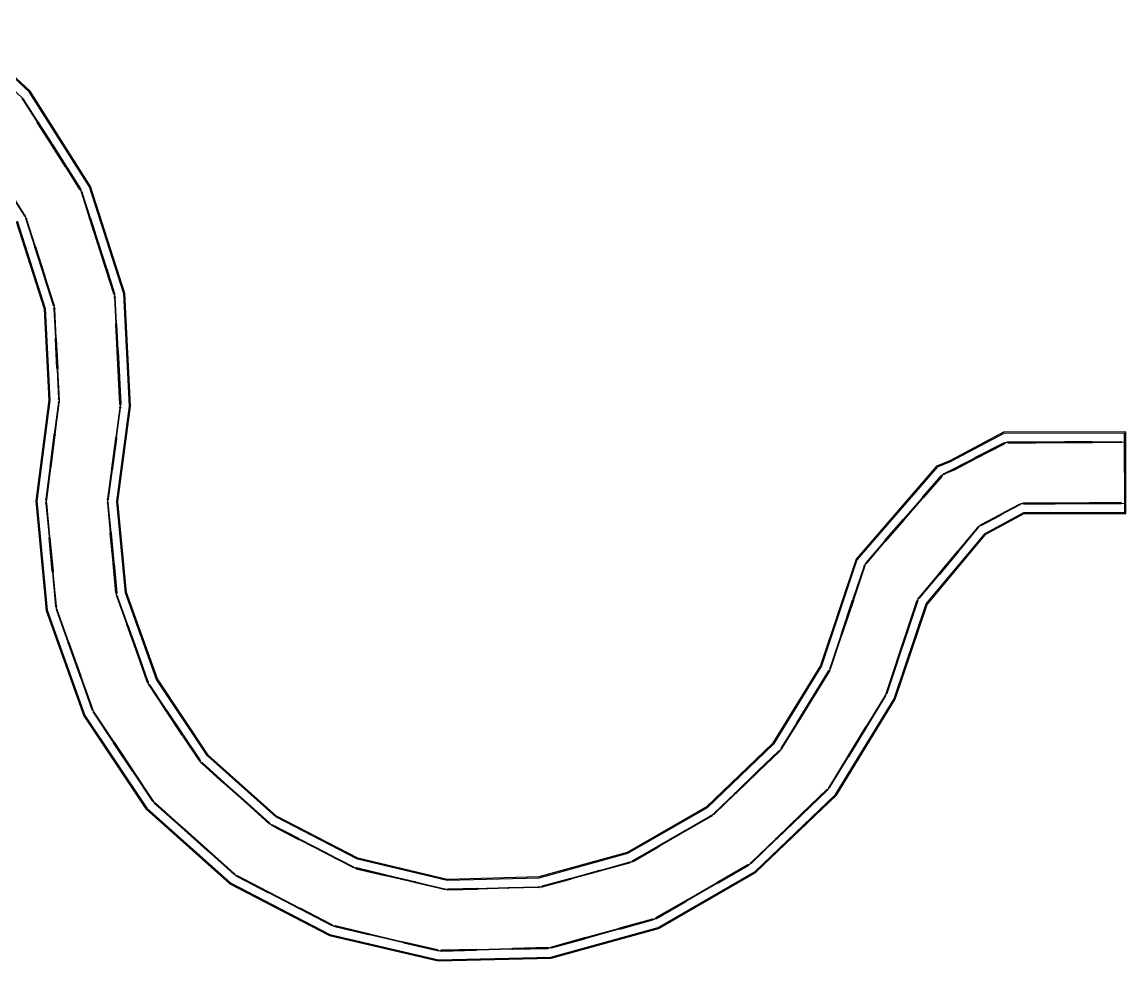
# Model space of a CAD drawing. Header units: millimetres. Extents: x -2430464 to 225692, y -180 to 1805330.
# Drawn here: x -1517198 to -1462991, y 631449 to 677571 of the extents above; entities that cross this region are included whole.
import ezdxf

# ---------------------------------------------------------------- set-up
doc = ezdxf.new("R2010")
doc.units = ezdxf.units.MM
doc.header["$LTSCALE"] = 1000
doc.layers.add('W-PLASTIC_RAILINGS塑木栏杆', color=6, linetype='CONTINUOUS')
doc.layers.add('W-STEEL_FRAME钢架', color=3, linetype='CONTINUOUS')

msp = doc.modelspace()

# ---------------------------------------------------------------- linework, layer by layer
at = {"layer": 'W-PLASTIC_RAILINGS塑木栏杆', "color": 4}
msp.add_lwpolyline([(-1519501.64, 671900.59), (-1517024.47, 667989.72), (-1515617.15, 663579.62), (-1515383.86, 658975.94), (-1516018.33, 654027.45), (-1515522.54, 648778.12), (-1513711.83, 643711.46), (-1510733.05, 639249.56), (-1506714.25, 635655.2), (-1501927.09, 633176.81), (-1496708.69, 631950.54), (-1491295.45, 632086), (-1486135.82, 633508.38), (-1481459.99, 636204.44), (-1477601.93, 639907.2), (-1474774.11, 644516.08), (-1473203.46, 649213.43), (-1470193.55, 652806.99), (-1468117.35, 653921.89), (-1463045.29, 653934.96), (-1463053.02, 656934.95), (-1468875.45, 656919.95), (-1471430.6, 655554.28), (-1471991.96, 655332.09), (-1475802.12, 650932.45), (-1477532.97, 645756.04), (-1479949.58, 641816.82), (-1483286.43, 638614.29), (-1487292.75, 636304.24), (-1491751.35, 635075.11), (-1496375.92, 634954.97), (-1500877.62, 636022.7), (-1504984.7, 638149.01), (-1508433.37, 641233.44), (-1511001.41, 645080.11), (-1512557.62, 649434.64), (-1512991.99, 654033.7), (-1512367.01, 658718.67), (-1512646.54, 664138.64), (-1514291.18, 669280.85), (-1517191.41, 673849.88), (-1520807.04, 677199.37)], dxfattribs=at)
at = {"layer": 'W-PLASTIC_RAILINGS塑木栏杆'}
for points in [[(-1517154.71, 673754.74), (-1516476.51, 672686.31), (-1516442.74, 672707.74), (-1517120.93, 673776.17)], [(-1515771.52, 671575.66), (-1516449.72, 672644.09), (-1516415.94, 672665.53), (-1515737.75, 671597.1)], [(-1515065.99, 670464.18), (-1515744.72, 671533.45), (-1515710.95, 671554.89), (-1515032.22, 670485.61)], [(-1514361, 669353.53), (-1515039.2, 670421.96), (-1515005.43, 670443.4), (-1514327.23, 669374.97)], [(-1517866.69, 669282.02), (-1517094.55, 668062.98), (-1517060.76, 668084.39), (-1517832.9, 669303.42)], [(-1514279.77, 669179.51), (-1513895.48, 667977.97), (-1513857.38, 667990.16), (-1514241.67, 669191.7)], [(-1517013.12, 667888.38), (-1516574.14, 666512.72), (-1516536.03, 666524.88), (-1516975.02, 667900.54)], [(-1513495.65, 666727.85), (-1513880.24, 667930.35), (-1513842.15, 667942.53), (-1513457.55, 666740.04)], [(-1516120.25, 665090.39), (-1516558.93, 666465.09), (-1516520.83, 666477.25), (-1516082.14, 665102.55)], [(-1513095.52, 665476.78), (-1513480.42, 666680.23), (-1513442.32, 666692.41), (-1513057.42, 665488.97)], [(-1512695.69, 664226.66), (-1513080.29, 665429.16), (-1513042.19, 665441.34), (-1512657.59, 664238.85)], [(-1516105.05, 665042.75), (-1515666.36, 663668.05), (-1515628.26, 663680.21), (-1516066.94, 665054.91)], [(-1512661.36, 664037.74), (-1512595.97, 662769.92), (-1512556.03, 662771.98), (-1512621.41, 664039.8)], [(-1515632.06, 663478.73), (-1515559.39, 662044.57), (-1515519.44, 662046.6), (-1515592.12, 663480.76)], [(-1512528.01, 661452.17), (-1512593.4, 662719.99), (-1512553.45, 662722.05), (-1512488.07, 661454.23)], [(-1515484.13, 660559.48), (-1515556.86, 661994.64), (-1515516.91, 661996.66), (-1515444.18, 660561.5)], [(-1512460, 660133.43), (-1512525.44, 661402.24), (-1512485.49, 661404.3), (-1512420.05, 660135.49)], [(-1515481.6, 660509.54), (-1515408.88, 659074.38), (-1515368.93, 659076.41), (-1515441.65, 660511.57)], [(-1512392.04, 658815.68), (-1512457.42, 660083.49), (-1512417.48, 660085.55), (-1512352.09, 658817.74)], [(-1515416.42, 658879.3), (-1515615.32, 657328), (-1515575.64, 657322.91), (-1515376.74, 658874.21)], [(-1512400.06, 658622.2), (-1512594.44, 657165.11), (-1512554.79, 657159.82), (-1512360.41, 658616.91)], [(-1515820.45, 655728.1), (-1515621.67, 657278.41), (-1515582, 657273.32), (-1515780.77, 655723.01)], [(-1512795.43, 655658.45), (-1512601.05, 657115.54), (-1512561.4, 657110.26), (-1512755.78, 655653.16)], [(-1468971.59, 656893.41), (-1470419.49, 656155.71), (-1470401.33, 656120.07), (-1468953.43, 656857.77)], [(-1468775.42, 656899.93), (-1467431.92, 656902.44), (-1467431.99, 656942.44), (-1468775.49, 656939.93)], [(-1466038.39, 656907.24), (-1467381.89, 656902.58), (-1467382.03, 656942.58), (-1466038.53, 656947.24)], [(-1465988.43, 656907.37), (-1464644.93, 656909.88), (-1464645, 656949.88), (-1465988.5, 656947.37)], [(-1463251.41, 656914.67), (-1464594.9, 656910.02), (-1464595.04, 656950.02), (-1463251.54, 656954.67)], [(-1471911.94, 655395.31), (-1470464.04, 656133.01), (-1470445.88, 656097.37), (-1471893.78, 655359.67)], [(-1515826.81, 655678.5), (-1516025.58, 654128.19), (-1515985.9, 654123.11), (-1515787.13, 655673.42)], [(-1512802.04, 655608.89), (-1512996.42, 654151.8), (-1512956.77, 654146.51), (-1512762.39, 655603.6)], [(-1472035.86, 655250.85), (-1472932.73, 654215.22), (-1472962.97, 654241.41), (-1472066.1, 655277.04)], [(-1516028.84, 653926.01), (-1515873.03, 652276.35), (-1515833.21, 652280.11), (-1515989.02, 653929.77)], [(-1513002.54, 653932.29), (-1512868.91, 652498), (-1512829.08, 652501.71), (-1512962.71, 653936)], [(-1473862.33, 653141.8), (-1472965.46, 654177.43), (-1472995.7, 654203.61), (-1473892.57, 653167.98)], [(-1468195.64, 653857.14), (-1469126.87, 653357.08), (-1469145.8, 653392.32), (-1468214.57, 653892.39)], [(-1468017.29, 653901.96), (-1466459.3, 653906.03), (-1466459.4, 653946.03), (-1468017.4, 653941.96)], [(-1464851.3, 653910.24), (-1466409.3, 653906.17), (-1466409.4, 653946.17), (-1464851.41, 653950.24)], [(-1464801.3, 653910.37), (-1463243.31, 653914.45), (-1463243.42, 653954.45), (-1464801.41, 653950.37)], [(-1470095.98, 652836.68), (-1469170.92, 653333.43), (-1469189.85, 653368.67), (-1470114.91, 652871.92)], [(-1473895.07, 653104), (-1474791.94, 652068.37), (-1474822.17, 652094.56), (-1473925.3, 653130.19)], [(-1471180.26, 651597.8), (-1470240.86, 652719.36), (-1470271.52, 652745.04), (-1471210.92, 651623.48)], [(-1515712.43, 650575.92), (-1515868.33, 652226.57), (-1515828.51, 652230.33), (-1515672.6, 650579.68)], [(-1512725.08, 651015.5), (-1512864.27, 652448.21), (-1512824.45, 652451.93), (-1512685.26, 651019.22)], [(-1475721.54, 650994.95), (-1474824.67, 652030.58), (-1474854.91, 652056.76), (-1475751.78, 651021.14)], [(-1471212.36, 651559.47), (-1472151.76, 650437.91), (-1472182.43, 650463.59), (-1471243.03, 651585.15)], [(-1515707.73, 650526.14), (-1515551.82, 648875.49), (-1515512, 648879.25), (-1515667.9, 650529.9)], [(-1512586.91, 649532.43), (-1512720.44, 650965.72), (-1512680.62, 650969.43), (-1512547.09, 649536.14)], [(-1476360.34, 649199.93), (-1475814.91, 650831.16), (-1475852.84, 650843.84), (-1476398.28, 649212.61)], [(-1473123.91, 649277.25), (-1472183.87, 650399.58), (-1472214.53, 650425.26), (-1473154.58, 649302.93)], [(-1512542.84, 649333.75), (-1512059.46, 647975.72), (-1512021.77, 647989.13), (-1512505.16, 649347.17)], [(-1476376.2, 649152.51), (-1476921.31, 647522.23), (-1476959.25, 647534.92), (-1476414.13, 649165.2)], [(-1473218.73, 649104.68), (-1473709.62, 647636.57), (-1473747.56, 647649.26), (-1473256.67, 649117.36)], [(-1515507.72, 648677.22), (-1514937.63, 647082.03), (-1514899.97, 647095.49), (-1515470.05, 648690.68)], [(-1511553.96, 646572.54), (-1512042.69, 647928.61), (-1512005.01, 647942.03), (-1511516.28, 646585.95)], [(-1477482.29, 645844.53), (-1476937.17, 647474.81), (-1476975.1, 647487.5), (-1477520.22, 645857.22)], [(-1473725.48, 647589.15), (-1474216.69, 646120.1), (-1474254.62, 646132.79), (-1473763.41, 647601.84)], [(-1514351.06, 645440.69), (-1514920.81, 647034.94), (-1514883.14, 647048.4), (-1514313.39, 645454.15)], [(-1511053.81, 645167.4), (-1511537.2, 646525.43), (-1511499.51, 646538.85), (-1511016.13, 645180.81)], [(-1477568.23, 645660.37), (-1478323.05, 644433.47), (-1478357.12, 644454.43), (-1477602.3, 645681.33)], [(-1474723.43, 644604.58), (-1474232.54, 646072.68), (-1474270.48, 646085.37), (-1474761.37, 644617.26)], [(-1514334.23, 645393.61), (-1513764.48, 643799.36), (-1513726.82, 643812.82), (-1514296.56, 645407.07)], [(-1510962.56, 644985.84), (-1510163.16, 643785.1), (-1510129.86, 643807.27), (-1510929.27, 645008)], [(-1478349.25, 644390.88), (-1479099.2, 643161.05), (-1479133.27, 643182.01), (-1478383.32, 644411.84)], [(-1475699.58, 642969.47), (-1474808.97, 644421.03), (-1474843.06, 644441.94), (-1475733.68, 642990.39)], [(-1513672.94, 643617.19), (-1512735.14, 642212.47), (-1512701.88, 642234.68), (-1513639.68, 643639.4)], [(-1509331.89, 642546.79), (-1510135.45, 643743.49), (-1510102.15, 643765.65), (-1509298.59, 642568.95)], [(-1479880.22, 641891.56), (-1479125.4, 643118.46), (-1479159.47, 643139.42), (-1479914.29, 641912.52)], [(-1475725.73, 642926.85), (-1476616.35, 641475.3), (-1476650.44, 641496.22), (-1475759.83, 642947.77)], [(-1508505.33, 641305.27), (-1509304.18, 642505.17), (-1509270.88, 642527.33), (-1508472.03, 641327.44)], [(-1511770.14, 640766.99), (-1512707.38, 642170.88), (-1512674.11, 642193.09), (-1511736.87, 640789.2)], [(-1480007.6, 641733.45), (-1481048.89, 640736.63), (-1481076.55, 640765.52), (-1480035.27, 641762.34)], [(-1477532.59, 639981.98), (-1476642.5, 641432.68), (-1476676.59, 641453.6), (-1477566.68, 640002.9)], [(-1511742.37, 640725.4), (-1510805.13, 639321.51), (-1510771.86, 639343.72), (-1511709.11, 640747.61)], [(-1508372.2, 641151.87), (-1507298.97, 640189.53), (-1507272.27, 640219.31), (-1508345.5, 641181.65)], [(-1481085, 640702.05), (-1482122.31, 639701.16), (-1482149.97, 639730.05), (-1481112.66, 640730.95)], [(-1506184.01, 639197.41), (-1507261.75, 640156.15), (-1507235.04, 640185.93), (-1506157.31, 639227.19)], [(-1483200.43, 638669.06), (-1482158.43, 639666.58), (-1482186.09, 639695.47), (-1483228.09, 638697.96)], [(-1478874.07, 638658.55), (-1477659.83, 639823.92), (-1477687.52, 639852.78), (-1478901.77, 638687.41)], [(-1510671.84, 639167.99), (-1509406.2, 638036.01), (-1509379.54, 638065.83), (-1510645.18, 639197.8)], [(-1505072.81, 638201.03), (-1506146.79, 639164.03), (-1506120.08, 639193.81), (-1505046.11, 638230.81)], [(-1483363.25, 638546.95), (-1484612.94, 637828.49), (-1484632.88, 637863.17), (-1483383.18, 638581.63)], [(-1478910.15, 638623.92), (-1480124.4, 637458.55), (-1480152.09, 637487.41), (-1478937.85, 638652.78)], [(-1508104.04, 636871.38), (-1509368.93, 638002.68), (-1509342.27, 638032.5), (-1508077.37, 636901.19)], [(-1504905.12, 638085.26), (-1503625.85, 637420.89), (-1503607.42, 637456.39), (-1504886.69, 638120.75)], [(-1484656.29, 637803.57), (-1485903.1, 637080.2), (-1485923.03, 637114.88), (-1484676.22, 637838.25)], [(-1502299.63, 636738.55), (-1503581.48, 637397.85), (-1503563.04, 637433.34), (-1502281.2, 636774.05)], [(-1487196.14, 636336.82), (-1485946.44, 637055.28), (-1485966.38, 637089.96), (-1487216.08, 636371.5)], [(-1481374, 636259.25), (-1480160.47, 637423.93), (-1480188.17, 637452.79), (-1481401.69, 636288.11)], [(-1508066.77, 636838.05), (-1506801.87, 635706.74), (-1506775.21, 635736.56), (-1508040.1, 636867.86)], [(-1500975.99, 636051.14), (-1502255.26, 636715.51), (-1502236.82, 636751.01), (-1500957.55, 636086.64)], [(-1500784.97, 635980.14), (-1499382.81, 635645.69), (-1499373.53, 635684.59), (-1500775.69, 636019.05)], [(-1488821.72, 635863.99), (-1490210.31, 635477.19), (-1490220.89, 635515.76), (-1488832.31, 635902.56)], [(-1487383.36, 636258.55), (-1488773.51, 635877.22), (-1488784.09, 635915.79), (-1487393.94, 636297.12)], [(-1483007.99, 635288.79), (-1481536.13, 636137.45), (-1481556.11, 636172.11), (-1483027.97, 635323.44)], [(-1506634.64, 635591.46), (-1505127.62, 634811.26), (-1505109.23, 634846.78), (-1506616.25, 635626.99)], [(-1497929.77, 635304.95), (-1499334.17, 635634.09), (-1499324.89, 635672.99), (-1497920.49, 635343.86)], [(-1496478, 634958.66), (-1497881.13, 635293.35), (-1497871.85, 635332.26), (-1496468.72, 634997.57)], [(-1491649.64, 635082.37), (-1490258.53, 635463.96), (-1490269.11, 635502.54), (-1491660.22, 635120.94)], [(-1503576.21, 634008.07), (-1505083.22, 634788.27), (-1505064.83, 634823.79), (-1503557.82, 634043.59)], [(-1496275.49, 634937.55), (-1494834.43, 634973.15), (-1494835.41, 635013.13), (-1496276.47, 634977.53)], [(-1493342.58, 635015.7), (-1494784.44, 634974.38), (-1494785.43, 635014.37), (-1493343.57, 635055.68)], [(-1491850.53, 635052.56), (-1493292.59, 635016.93), (-1493293.58, 635056.92), (-1491851.52, 635092.54)], [(-1483051.3, 635263.81), (-1484523.16, 634415.15), (-1484543.14, 634449.8), (-1483071.28, 635298.47)], [(-1486039.2, 633541.01), (-1484566.48, 634390.17), (-1484586.46, 634424.82), (-1486059.18, 633575.66)], [(-1503531.81, 633985.08), (-1502024.79, 633204.87), (-1502006.4, 633240.39), (-1503513.42, 634020.6)], [(-1501834.32, 633134.47), (-1500192.05, 632748.55), (-1500182.9, 632787.49), (-1501825.17, 633173.41)], [(-1487849.48, 633015.22), (-1486226.04, 633462.77), (-1486236.67, 633501.33), (-1487860.11, 633053.78)], [(-1498501.11, 632351.19), (-1500143.38, 632737.11), (-1500134.23, 632776.05), (-1498491.96, 632390.13)], [(-1487897.68, 633001.94), (-1489521.12, 632554.39), (-1489531.75, 632592.95), (-1487908.31, 633040.5)], [(-1498452.44, 632339.75), (-1496810.17, 631953.84), (-1496801.02, 631992.78), (-1498443.29, 632378.69)], [(-1493148.31, 632019.63), (-1494852.78, 631976.97), (-1494853.78, 632016.96), (-1493149.31, 632059.61)], [(-1493098.32, 632020.88), (-1491393.86, 632063.53), (-1491394.86, 632103.52), (-1493099.33, 632060.86)], [(-1491193.73, 632093.29), (-1489569.32, 632541.1), (-1489579.95, 632579.66), (-1491204.36, 632131.85)], [(-1496608.23, 631933.04), (-1494902.76, 631975.72), (-1494903.76, 632015.71), (-1496609.23, 631973.03)]]:
    msp.add_lwpolyline(points, close=True, dxfattribs=at)
for centre in [(-1517151.22, 673786.56), (-1516446.23, 672675.92), (-1515741.24, 671565.27), (-1515035.71, 670453.79), (-1514330.72, 669343.14), (-1514268.33, 669209.42), (-1517064.28, 668052.57), (-1517001.67, 667918.27), (-1513868.81, 667960.25), (-1516547.48, 666494.98), (-1513468.98, 666710.13), (-1513068.85, 665459.06), (-1516093.6, 665072.65), (-1512669.03, 664208.95), (-1512642.67, 664063.74), (-1515639.71, 663650.31), (-1515613.35, 663504.71), (-1512574.71, 662745.99), (-1515538.15, 662020.62), (-1512506.75, 661428.24), (-1515462.89, 660535.52), (-1512438.74, 660109.49), (-1515393.4, 658901.55), (-1515387.64, 659050.43), (-1512376.93, 658644.33), (-1512370.78, 658791.74), (-1515598.66, 657300.66), (-1512577.92, 657137.68), (-1468940.23, 656886.94), (-1468800.45, 656919.89), (-1467406.96, 656922.49), (-1466013.46, 656927.32), (-1464619.97, 656929.93), (-1463226.48, 656934.76), (-1470432.68, 656126.54), (-1515803.79, 655700.76), (-1512778.91, 655631.03), (-1471925.14, 655366.14), (-1472034.61, 655282.84), (-1516011.28, 653952.78), (-1516008.92, 654100.85), (-1512984.94, 653959.04), (-1512979.9, 654124.37), (-1472964.22, 654209.42), (-1468183.08, 653886.59), (-1468042.35, 653921.89), (-1466434.35, 653926.1), (-1464826.36, 653930.31), (-1463218.36, 653934.52), (-1469158.36, 653362.88), (-1473893.82, 653135.99), (-1470240.14, 652751.36), (-1470127.47, 652842.47), (-1515850.77, 652253.34), (-1512846.68, 652474.96), (-1474823.42, 652062.57), (-1471211.64, 651591.47), (-1515690.16, 650552.91), (-1512702.85, 650992.47), (-1475825.95, 650861.21), (-1475753.03, 650989.15), (-1472183.15, 650431.58), (-1512564.68, 649509.39), (-1515529.56, 648852.48), (-1512532.38, 649364.01), (-1476387.24, 649182.56), (-1473229.77, 649134.73), (-1473155.3, 649270.93), (-1515497.3, 648707.49), (-1512032.23, 647958.87), (-1476948.21, 647504.86), (-1473736.52, 647619.21), (-1514910.39, 647065.22), (-1511526.74, 646555.69), (-1477572.16, 645692.14), (-1477509.18, 645827.17), (-1474243.58, 646102.73), (-1514323.81, 645423.88), (-1511026.59, 645150.55), (-1510959.77, 645017.73), (-1474750.33, 644587.21), (-1478353.19, 644422.66), (-1474812.94, 644452.79), (-1513737.24, 643782.55), (-1513670.19, 643649.09), (-1510132.65, 643775.38), (-1479129.33, 643150.24), (-1475729.71, 642958.62), (-1509301.39, 642537.06), (-1512704.63, 642202.78), (-1479910.36, 641880.75), (-1508474.82, 641295.54), (-1480003.38, 641765.19), (-1476646.47, 641464.45), (-1511739.62, 640757.3), (-1508377.46, 641183.45), (-1481080.77, 640733.79), (-1507267.01, 640187.73), (-1482154.2, 639698.32), (-1477655.64, 639855.66), (-1477562.71, 639971.13), (-1510774.62, 639311.82), (-1510677.14, 639199.56), (-1506152.05, 639195.61), (-1483351.54, 638576.75), (-1483232.32, 638666.22), (-1478905.96, 638655.66), (-1509374.24, 638034.26), (-1505040.84, 638199.23), (-1504918.09, 638114.53), (-1484644.58, 637833.37), (-1480156.28, 637455.67), (-1503594.45, 637427.12), (-1485934.74, 637085.08), (-1508072.07, 636869.62), (-1502268.23, 636744.78), (-1500944.58, 636057.37), (-1500804.65, 636005.39), (-1488802.91, 635889.89), (-1487364.54, 636284.45), (-1487227.78, 636341.7), (-1481524.46, 636167.27), (-1481405.88, 636256.37), (-1506769.91, 635704.98), (-1506647.64, 635620.72), (-1499353.85, 635659.34), (-1497900.81, 635318.6), (-1490239.71, 635489.86), (-1483039.64, 635293.63), (-1505096.23, 634817.53), (-1496449.04, 634972.32), (-1496300.97, 634956.92), (-1494809.93, 634993.76), (-1493318.08, 635036.31), (-1491826.03, 635073.17), (-1491679.04, 635095.04), (-1484554.81, 634419.99), (-1503544.81, 634014.33), (-1501993.4, 633211.14), (-1501854.08, 633159.65), (-1486207.25, 633488.69), (-1486070.85, 633545.85), (-1500163.14, 632762.3), (-1487878.9, 633027.86), (-1498472.2, 632364.94), (-1493123.82, 632040.24), (-1491369.37, 632084.15), (-1491223.15, 632105.93), (-1489550.54, 632567.03), (-1496781.26, 631967.59), (-1496633.72, 631952.41), (-1494878.27, 631996.34)]:
    msp.add_circle(centre, 25, dxfattribs=at)
at = {"layer": 'W-STEEL_FRAME钢架'}
for points in [[(-1517432.84, 667799.08), (-1516060.64, 663499.02), (-1515832.31, 658993.19), (-1516468.03, 654034.95), (-1515962.3, 648680.38), (-1514114.21, 643509.12), (-1511073.32, 638954.19), (-1506970.04, 635284.28), (-1502083.35, 632754.35), (-1496754.98, 631502.24), (-1491229.48, 631640.51), (-1485962, 633092.63), (-1481189.66, 635844.33), (-1477250.97, 639624.47), (-1474366.39, 644325.87), (-1472806.39, 648991.35), (-1469906.18, 652453.93), (-1468004.38, 653475.18), (-1463044.14, 653487.97), (-1463054.18, 657381.95), (-1468987.95, 657366.66), (-1471618.82, 655960.52), (-1472258.22, 655707.44), (-1476197.98, 651158.16), (-1477940.69, 645946.24), (-1480300.55, 642099.54), (-1483556.76, 638974.4), (-1487466.58, 636719.99), (-1491817.52, 635520.54), (-1496329.37, 635403.33), (-1500720.95, 636444.94), (-1504728.91, 638519.93), (-1508093.1, 641528.81), (-1510599.04, 645282.45), (-1512117.86, 649532.38), (-1512542.19, 654025.05), (-1511918.48, 658700.48), (-1512203.12, 664219.57), (-1513882.95, 669471.83), (-1516845.1, 674138.39), (-1520507.5, 677531.21)], [(-1517481.26, 667776.48), (-1516113.22, 663489.47), (-1515885.48, 658995.24), (-1516521.35, 654035.84), (-1516014.44, 648668.79), (-1514161.92, 643485.13), (-1511113.66, 638919.17), (-1507000.37, 635240.3), (-1502101.87, 632704.26), (-1496760.47, 631449.08), (-1491221.66, 631587.69), (-1485941.39, 633043.33), (-1481157.61, 635801.63), (-1477209.36, 639590.95), (-1474318.04, 644303.32), (-1472759.31, 648965.01), (-1469872.11, 652412.07), (-1467990.99, 653422.21), (-1462991, 653435.1), (-1463001.31, 657435.09), (-1469001.29, 657419.62), (-1471641.14, 656008.69), (-1472289.79, 655751.95), (-1476244.92, 651184.92), (-1477989.04, 645968.79), (-1480342.16, 642133.06), (-1483588.82, 639017.1), (-1487487.19, 636769.29), (-1491825.37, 635573.35), (-1496323.85, 635456.5), (-1500702.37, 636495.01), (-1504698.58, 638563.91), (-1508052.75, 641563.83), (-1510551.33, 645306.44), (-1512065.72, 649543.97), (-1512488.85, 654024.03), (-1511865.29, 658698.32), (-1512150.54, 664229.17), (-1513834.55, 669494.47), (-1516804.03, 674172.6), (-1520471.98, 677570.56)]]:
    msp.add_lwpolyline(points, dxfattribs=at)

doc.saveas('drawing.dxf')
